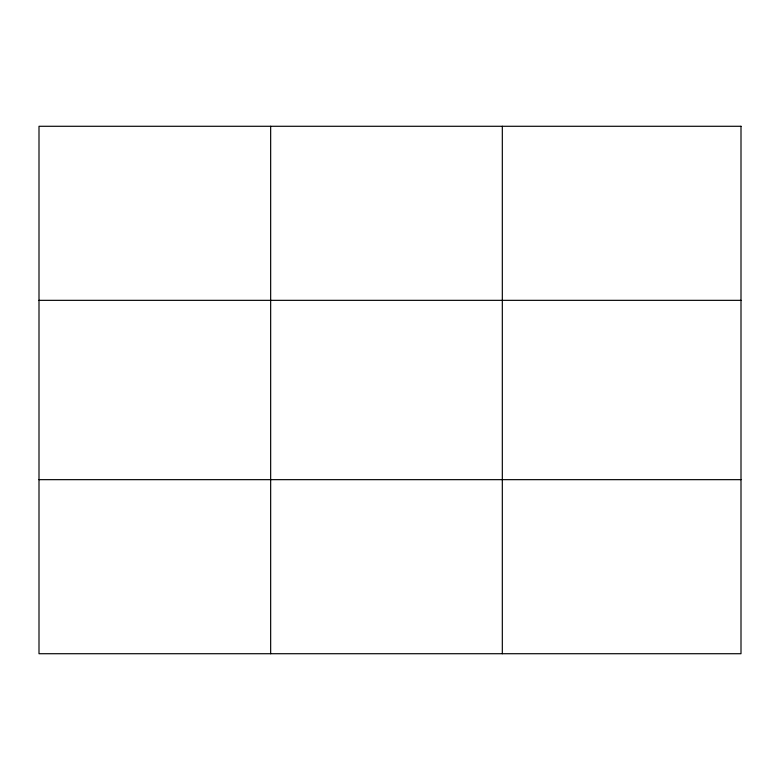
<?xml version="1.0" encoding="UTF-8"?>
<svg xmlns="http://www.w3.org/2000/svg" width="780" height="780" viewBox="0 0 780 780"><rect width="100%" height="100%" fill="white"/><g stroke="black" fill="none" stroke-linecap="round" stroke-linejoin="round"><path stroke-width="1.17" d="M270.66 126.282L270.66 653.718M502.32 126.282L502.32 653.718M39 300.339L741 300.339M39 479.661L741 479.661M741 126.282L741 653.718L39 653.718L39 126.282L741 126.282"/></g></svg>
